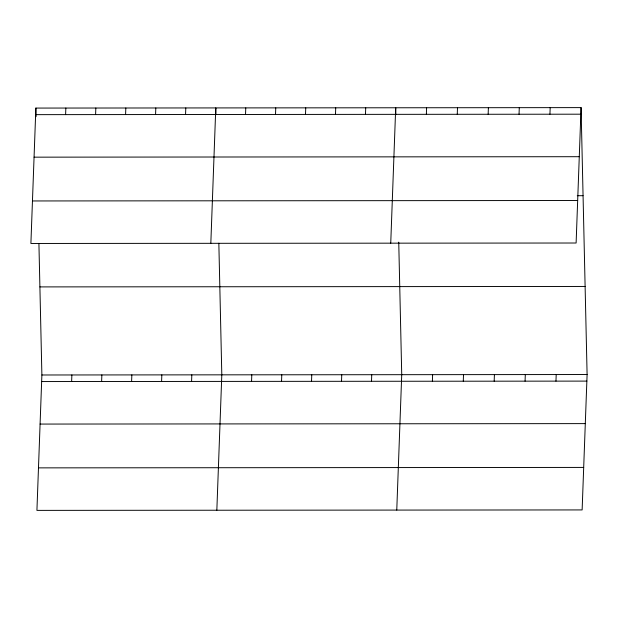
<?xml version="1.0" encoding="UTF-8"?>
<svg xmlns="http://www.w3.org/2000/svg" width="618" height="618" viewBox="0 0 618 618"><rect width="100%" height="100%" fill="white"/><g stroke="black" fill="none" stroke-linecap="round" stroke-linejoin="round"><path stroke-width="0.93" d="M35.867 108.073L30.9 243.469L576.115 243.013L581.075 107.617L35.867 108.073L36.06 116.694M38.919 243.422L41.885 374.987L36.925 510.383L582.133 509.927L587.1 374.531L581.075 107.617M65.608 114.624L65.848 108.05M71.634 381.538L71.873 374.964M95.597 114.6L95.836 108.026M101.622 381.515L101.862 374.941M125.585 114.577L125.825 108.003M131.603 381.484L131.85 374.91M155.574 114.546L155.813 107.972M161.592 381.46L161.831 374.887M185.554 114.523L185.802 107.949M191.58 381.437L191.819 374.863M210.823 243.322L215.782 107.926L215.937 114.624M216.841 510.229L221.808 374.84L218.842 243.268M245.531 114.477L245.771 107.903M251.557 381.383L251.796 374.809M275.52 114.446L275.759 107.872M281.538 381.36L281.785 374.786M305.501 114.423L305.748 107.849M311.526 381.337L311.766 374.763M335.489 114.4L335.728 107.826M341.515 381.314L341.754 374.732M365.477 114.376L365.717 107.795M371.503 381.283L371.742 374.709M390.738 243.168L395.705 107.771L395.852 114.477M396.764 510.082L401.731 374.686L398.741 242.171M426.358 114.322L426.598 107.748M432.384 381.236L432.623 374.662M457.25 114.291L457.498 107.717M463.276 381.206L463.515 374.632M488.15 114.268L488.39 107.694M494.176 381.182L494.415 374.608M519.043 114.245L519.282 107.671M525.068 381.151L525.308 374.578M549.943 114.214L550.182 107.64M555.961 381.128L556.208 374.554M35.62 114.654L580.835 114.191M34.067 157.165L579.275 156.702M577.274 195.705L583.068 195.697M32.46 200.958L577.668 200.502M39.9 286.906L585.115 286.451M41.885 374.987L587.1 374.531M41.645 381.561L586.861 381.105M40.085 424.072L585.3 423.616M38.478 467.872L583.693 467.417"/></g></svg>
